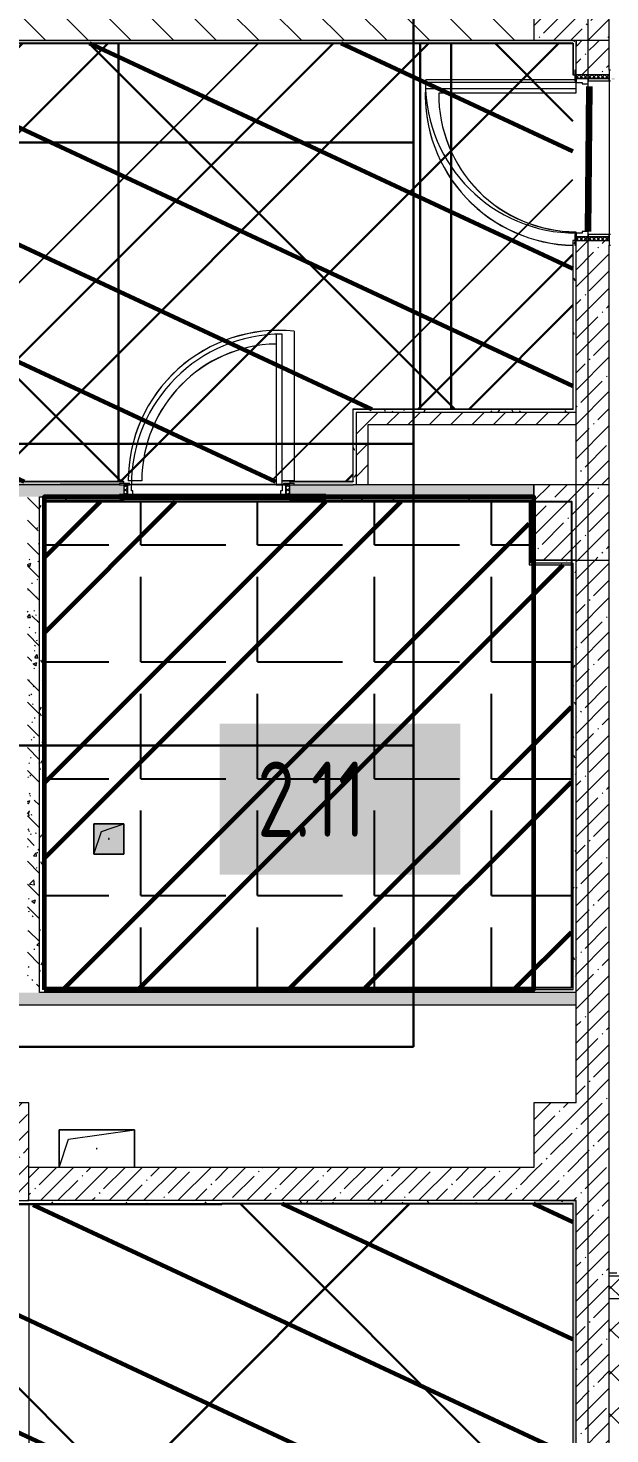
# Model space of a CAD drawing. Header units: millimetres. Extents: x -164500 to 426394, y -51911 to 102118.
# Drawn here: x 229617 to 233476, y 9351 to 18679 of the extents above; entities that cross this region are included whole.
import ezdxf

# ---------------------------------------------------------------- set-up
doc = ezdxf.new("R2010")
doc.units = ezdxf.units.MM
doc.linetypes.add('Осевая', pattern=[6350, 1270, -952.5, 3175, -952.5])
for name, color, linetype, lineweight in [('0) шлифовка', 5, 'Continuous', 60), ('196 1-3 этаж гидро изол', 6, 'Continuous', 60), ('284 стык. профилей', 1, 'Continuous', 120), ('5.3) Л-7 Линолеум 4 вып', 230, 'Continuous', 30), ('5.3) Линолем обрезка', 100, 'Continuous', 30), ('7.5) НЗ Линолеум Темпо ПЛЮС', 134, 'Continuous', 30), ('A-DOOR-2', 7, 'Continuous', 5), ('A-DOOR-FRAM-2', 7, 'Continuous', 5), ('A-FLOR', 7, 'Continuous', 9), ('A-GENM', 7, 'Continuous', 9), ('A-WALL', 7, 'Continuous', 5), ('I-WALL', 7, 'Continuous', 5), ('S-COLS', 7, 'Continuous', 9), ('S-COLS-1', 7, 'Continuous', 5), ('Оси', 7, 'Continuous', 9), ('Оси-2', 7, 'Осевая', 9)]:
    doc.layers.add(name, color=color, linetype=linetype, lineweight=lineweight)
for name, color, linetype in [('1.2.1) плитка КР3', 140, 'Continuous'), ('2) защита вин плитк', 6, 'Continuous'), ('3.1) Наливной пол', 3, 'Continuous'), ('3.2.3) Нал-ой пол 4 вып', 3, 'Continuous'), ('3.2.3) П-13.2', 6, 'Continuous')]:
    doc.layers.add(name, color=color, linetype=linetype)
doc.layers.add('A-AREA-PATT-2', color=7, linetype='Continuous', lineweight=5, true_color=0xcde0ef, transparency=1)
for name, color, linetype, lineweight, true_color in [('A-DOOR-1', 7, 'Continuous', 5, 0xc0c0c0), ('A-DOOR-FRAM-1', 7, 'Continuous', 5, 0xc0c0c0), ('A-WALL-1', 9, 'Continuous', 5, 0x808080), ('A-WALL-FNSH-1', 9, 'Continuous', 5, 0x808080)]:
    doc.layers.add(name, color=color, linetype=linetype, lineweight=lineweight, true_color=true_color)
doc.styles.add('СПДС', font='ГОСТ тип А.ttf', dxfattribs={"width": 0.9})
pattern_1 = [(45, (148772.12, -0.94), (-114.04925, 114.04925), []), (45, (148886.17, -0.94), (-114.04925, 114.04925), [201.612, -40.322, 6.706, -33.617])]
pattern_2 = [(45, (148772.12, -0.94), (-141.42136, 141.42136), []), (135, (148772.12, -0.94), (-141.42136, -141.42136), [])]
pattern_3 = [(135, (148772.12, -0.94), (-150.8683, -150.8683), [213.36, -35.56, 7.112, -35.56]), (135, (148772.12, 149.83), (-150.8683, -150.8683), []), (50, (148772.12, -0.94), (255.05767, -22.3145), [26.67, -293.37]), (355, (148772.12, -0.94), (-49.3404, 267.4791), [21.336, -234.696]), (100.451, (148793.38, -2.8), (205.7195, 245.16356), [22.666, -249.326]), (46.184, (148772.12, 70.18), (379.511, -58.86), [40.005, -440.055]), (96.636, (148803.75, 65.27), (332.3634, 346.3991), [33.999, -373.989]), (351.184, (148772.12, 70.18), (332.3669, 346.3953), [32.004, -352.044]), (21, (148807.68, 52.4), (212.26017, -143.1711), [26.67, -293.37]), (326, (148807.68, 52.4), (86.5224, 257.8632), [21.336, -234.696]), (71.451, (148825.37, 40.47), (298.78395, 114.6901), [22.666, -249.326]), (37.5, (148772.12, -0.94), (4.32385, 118.37751), [6.706, -225.146, 6.706, -231.546, -235.585]), (37.5, (148772.12, -0.94), (4.32385, 118.37751), [-470.103, 6.706, -228.879]), (7.5, (148772.12, -0.94), (93.54758, 140.2533), [6.706, -129.134, 6.706, -219.812, -89.789]), (7.5, (148772.12, -0.94), (93.54758, 140.2533), [-362.356, 6.706, -83.083]), (327.5, (148692.82, -0.94), (189.82734, -8.02019), [6.706, -82.194, 6.706, -270.662, -368.046]), (327.5, (148692.82, -0.94), (189.82734, -8.02019), [-366.268, 6.706, -361.34]), (317.5, (148657.26, -0.94), (207.38114, 35.59764), [6.706, -108.864, 6.706, -177.495, -261.366]), (317.5, (148657.26, -0.94), (207.38114, 35.59764), [-299.771, 6.706, -254.66])]
pattern_4 = [(45, (148772.12, -0.94), (-70.71068, 70.71068), [])]
pattern_5 = [(0, (148772.123, -0.94), (243.84, 60.96), [20.117, -162.763, 20.117, -162.763, -975.36]), (0, (148772.123, -0.94), (243.84, 60.96), [-365.76, 20.117, -345.643, 20.117, -162.763, -426.72]), (0, (148772.123, -0.94), (243.84, 60.96), [-914.4, 20.117, -101.803, 20.117, -284.683]), (120, (148863.563, 29.54), (-174.71291, 180.691634), [20.117, -162.763, 20.117, -162.763, -975.36]), (120, (148863.563, 29.54), (-174.71291, 180.691634), [-365.76, 20.117, -345.643, 20.117, -162.763, -426.72]), (120, (148863.563, 29.54), (-174.71291, 180.691634), [-914.4, 20.117, -101.803, 20.117, -284.683]), (240, (148894.043, 151.46), (-69.12709, -241.651634), [20.117, -162.763, 20.117, -162.763, -975.36]), (240, (148894.043, 151.46), (-69.12709, -241.651634), [-365.76, 20.117, -345.643, 20.117, -162.763, -426.72]), (240, (148894.043, 151.46), (-69.12709, -241.651634), [-914.4, 20.117, -101.803, 20.117, -284.683])]
pattern_6 = [(45, (191173.1, 26476), (-1347.04, 1347.04), [])]
pattern_7 = [(45, (191173.1, 26480), (-1347.04, 1347.04), [])]

# ---------------------------------------------------------------- blocks, each defined once
blk = doc.blocks.new('GM_Отверстие прямоугольное _в плите_ - Отверстие-V379-Объем проектирования 2 этажа')
at = {"layer": 'A-GENM'}
for p, q in [((-100, -100), (-100, 100)), ((-100, 100), (100, 100)), ((100, 100), (-100, 100)), ((-100, 100), (-100, -100)), ((-50, 50), (100, 100)), ((100, 100), (100, -100)), ((100, -100), (100, 100)), ((-100, -100), (-50, 50)), ((100, -100), (-100, -100)), ((-100, -100), (100, -100))]:
    blk.add_line(p, q, dxfattribs=at)
for start, end in [(360, 180), (180, 360)]:
    blk.add_arc((0, 0), 2.5, start, end, dxfattribs=at)
blk = doc.blocks.new('BSC_Колонна _Прямоугольная - 500х500-V395-Объем проектирования 2 этажа')
at = {"layer": 'S-COLS-1'}
h = blk.add_hatch(dxfattribs=at)
h.set_pattern_fill('FP_137', color=256, style=0, pattern_type=2)
h.set_pattern_definition([(45, (-84450, -18850), (-114.04925, 114.04925), []), (45, (-84335.95, -18850), (-114.04925, 114.04925), [201.613, -40.323, 6.706, -33.617])])
h.paths.add_polyline_path([(34.2, -250), (250, -250), (250, 250), (-250, 250), (-250, -250), (30, -250)])
for p, q in [((250, 250), (-250, 250)), ((-250, 250), (-250, -250)), ((250, -250), (250, 250)), ((-250, -250), (250, -250))]:
    blk.add_line(p, q, dxfattribs=at)
blk = doc.blocks.new('BSC_Колонна _Прямоугольная - 650х500-V424-Объем проектирования 2 этажа')
at = {"layer": 'S-COLS-1'}
h = blk.add_hatch(dxfattribs=at)
h.set_pattern_fill('FP_173', color=256, style=0, pattern_type=2)
h.set_pattern_definition([(135, (11225, -80600), (-114.04925, -114.04925), []), (135, (11225, -80485.95), (-114.04925, -114.04925), [201.612, -40.322, 6.706, -33.617])])
h.paths.add_polyline_path([(325, -250), (325, 250), (-325, 250), (-325, -250), (105, -250)])
for p, q in [((325, 250), (-325, 250)), ((-325, 250), (-325, -250)), ((325, -250), (325, 250)), ((-325, -250), (325, -250))]:
    blk.add_line(p, q, dxfattribs=at)
blk = doc.blocks.new('GM_Отверстие прямоугольное _в плите_ - Отверстие-V440-Объем проектирования 2 этажа')
at = {"layer": 'A-GENM'}
for p, q in [((-250, -125), (-250, 125)), ((-250, 125), (250, 125)), ((250, 125), (-250, 125)), ((-250, 125), (-250, -125)), ((-187.5, 62.5), (250, 125)), ((250, 125), (250, -125)), ((250, -125), (250, 125)), ((-250, -125), (-187.5, 62.5))]:
    blk.add_line(p, q, dxfattribs=at)
for start, end in [(360, 180), (180, 360)]:
    blk.add_arc((0, 0), 2.5, start, end, dxfattribs=at)
blk = doc.blocks.new('*U1717')
at = {"layer": '5.3) Линолем обрезка'}
blk.add_lwpolyline([(-10250, 0), (10250, 0)], dxfattribs=at)
blk = doc.blocks.new('*U1718')
at = {"layer": '5.3) Линолем обрезка', "color": 0, "linetype": 'ByBlock', "lineweight": -2, "transparency": 16777216}
for p in [(0, 6000), (0, 4000), (0, 2000), (0, 0)]:
    blk.add_blockref('*U1717', p, dxfattribs=at)

msp = doc.modelspace()

# ---------------------------------------------------------------- hatches: boundary and pattern name
at = {"layer": '0) шлифовка', "true_color": 0x2776bb}
h = msp.add_hatch(dxfattribs=at)
h.set_pattern_fill('ANSI31', color=152, scale=222, angle=110)
h.set_pattern_definition([(155, (205553.1, 26879), (-297.882, -638.811), [])])
h.paths.add_polyline_path([(233231.123, 18579), (228952.123, 18579), (215553.123, 18579), (215553.123, 16625), (215553.123, 13621), (217438.123, 13621), (217438.123, 11921), (217516.123, 11921), (217516.123, 11940), (217566.123, 11940), (217576.123, 11940), (218956.123, 11922.343), (218956.123, 11940), (219006.123, 11940), (219061.123, 11921), (219061.123, 12221), (219603.123, 12221), (219603.123, 11940), (219652.123, 11940), (220766.123, 11940), (220817.123, 11940), (222242.123, 11932.069), (222242.123, 11940), (222292.123, 11940), (224231.123, 11921), (224231.123, 15129), (222291.123, 15129), (222291.123, 15671), (224796.933, 15671), (231771.123, 15671), (231771.123, 16151), (233231.123, 16151), (233231.123, 17270)])
h.paths.add_polyline_path([(219081.123, 15651), (219583.123, 15651), (219583.123, 15149), (219081.123, 15149)], flags=16)
h = msp.add_hatch(dxfattribs=at)
h.set_pattern_fill('ANSI31', color=152, scale=222, angle=110)
h.set_pattern_definition([(155, (191173.1, 26480), (-297.882, -638.811), [])])
h.paths.add_polyline_path([(233231.123, 10879), (230901.623, 10879), (230901.623, 10872), (229102.123, 10872), (229101.123, 10872), (229101.123, 11329), (224773.123, 11329), (224773.123, 10879), (224493.123, 10879), (224493.123, 10792.29), (224493.123, 4146), (225047.511, 4146), (225047.511, 3771), (229101.123, 3771), (229101.123, 4146), (230197.123, 4146), (230197.123, 3771), (232951.123, 3771), (232951.123, 4141), (233231.123, 4141)])
at = {"layer": '1.2.1) плитка КР3'}
h = msp.add_hatch(dxfattribs=at)
h.set_pattern_fill('ANGLE', color=256, scale=111)
h.set_pattern_definition([(0, (205553.1, 26879), (0, 775.335), [563.88, -211.455]), (90, (205553.1, 26879), (-775.335, 5e-14), [563.88, -211.455])])
h.paths.add_polyline_path([(233221.123, 15118.059), (232941.123, 15118.059), (232941.123, 15538.059), (229722.933, 15538.059), (229722.933, 12310.059), (233221.123, 12310.059)])
at = {"layer": '196 1-3 этаж гидро изол'}
h = msp.add_hatch(dxfattribs=at)
h.set_pattern_fill('ANSI32', color=256, scale=111)
h.set_pattern_definition([(45, (205553.1, 26879), (-747.606, 747.606), []), (45, (206051.5, 26879), (-747.606, 747.606), [])])
h.paths.add_polyline_path([(233221.123, 15118.059), (232941.123, 15118.059), (232941.123, 15538.059), (229722.933, 15538.059), (229722.933, 12310.059), (233221.123, 12310.059)])
at = {"layer": '2) защита вин плитк'}
h = msp.add_hatch(dxfattribs=at)
h.set_pattern_fill('ANSI31', color=256, scale=600)
h.set_pattern_definition([(45, (205553.1, 26879), (-1347.04, 1347.04), [])])
h.paths.add_polyline_path([(233231.123, 18579), (228952.123, 18579), (215553.123, 18579), (215553.123, 16625), (215553.123, 13621), (217438.123, 13621), (217438.123, 11921), (217516.123, 11921), (217516.123, 11940), (217566.123, 11940), (217576.123, 11940), (218956.123, 11922.343), (218956.123, 11940), (219006.123, 11940), (219061.123, 11921), (219061.123, 12221), (219603.123, 12221), (219603.123, 11940), (219652.123, 11940), (220766.123, 11940), (220817.123, 11940), (222242.123, 11932.069), (222242.123, 11940), (222292.123, 11940), (224231.123, 11921), (224231.123, 15129), (222291.123, 15129), (222291.123, 15671), (224796.933, 15671), (231771.123, 15671), (231771.123, 16151), (233231.123, 16151), (233231.123, 17270)])
h.paths.add_polyline_path([(219081.123, 15651), (219583.123, 15651), (219583.123, 15149), (219081.123, 15149)], flags=16)
h = msp.add_hatch(dxfattribs=at)
h.set_pattern_fill('ANSI31', color=256, scale=600)
h.set_pattern_definition(pattern_7)
h.paths.add_polyline_path([(233231.123, 10879), (230901.623, 10879), (230901.623, 10872), (229102.123, 10872), (229101.123, 10872), (229101.123, 11329), (224773.123, 11329), (224773.123, 10879), (224493.123, 10879), (224493.123, 10792.29), (224493.123, 4146), (225047.511, 4146), (225047.511, 3771), (229101.123, 3771), (229101.123, 4146), (230197.123, 4146), (230197.123, 3771), (232951.123, 3771), (232951.123, 4141), (233231.123, 4141)])
h = msp.add_hatch(dxfattribs=at)
h.set_pattern_fill('ANSI31', color=256, scale=600)
h.set_pattern_definition(pattern_6)
h.paths.add_polyline_path([(233231.123, 10875.086), (230901.623, 10875.086), (230901.623, 10868.086), (229102.123, 10868.086), (229101.123, 10868.086), (229101.123, 11325.087), (224773.123, 11325.087), (224773.123, 10875.086), (224493.123, 10875.086), (224493.123, 10788.376), (224493.123, 4142.086), (225047.511, 4142.086), (225047.511, 3767.086), (229101.123, 3767.086), (229101.123, 4142.086), (230197.123, 4142.086), (230197.123, 3767.086), (232951.123, 3767.086), (232951.123, 4137.086), (233231.123, 4137.086)])
at = {"layer": '3.1) Наливной пол'}
h = msp.add_hatch(dxfattribs=at)
h.set_pattern_fill('ANSI31', color=256, scale=600)
h.set_pattern_definition(pattern_6)
h.paths.add_polyline_path([(233231.123, 10875.086), (230901.623, 10875.086), (230901.623, 10868.086), (229102.123, 10868.086), (229101.123, 10868.086), (229101.123, 11325.087), (224773.123, 11325.087), (224773.123, 10875.086), (224493.123, 10875.086), (224493.123, 10788.376), (224493.123, 4142.086), (225047.511, 4142.086), (225047.511, 3767.086), (229101.123, 3767.086), (229101.123, 4142.086), (230197.123, 4142.086), (230197.123, 3767.086), (232951.123, 3767.086), (232951.123, 4137.086), (233231.123, 4137.086)])
at = {"layer": '3.2.3) Нал-ой пол 4 вып'}
h = msp.add_hatch(dxfattribs=at)
h.set_pattern_fill('ANSI31', color=256, scale=600)
h.set_pattern_definition(pattern_7)
h.paths.add_polyline_path([(233231.123, 10879), (230901.623, 10879), (230901.623, 10872), (229102.123, 10872), (229101.123, 10872), (229101.123, 11329), (224773.123, 11329), (224773.123, 10879), (224493.123, 10879), (224493.123, 10792.29), (224493.123, 4146), (225047.511, 4146), (225047.511, 3771), (229101.123, 3771), (229101.123, 4146), (230197.123, 4146), (230197.123, 3771), (232951.123, 3771), (232951.123, 4141), (233231.123, 4141)])
at = {"layer": '3.2.3) П-13.2'}
h = msp.add_hatch(dxfattribs=at)
h.set_pattern_fill('ANSI32', color=256, scale=222)
h.set_pattern_definition([(45, (205553.1, 26879), (-1495.21, 1495.21), []), (45, (206550, 26879), (-1495.21, 1495.21), [])])
h.paths.add_polyline_path([(233231.123, 18579), (228952.123, 18579), (215553.123, 18579), (215553.123, 16625), (215553.123, 13621), (217438.123, 13621), (217438.123, 11921), (217516.123, 11921), (217516.123, 11940), (217566.123, 11940), (217576.123, 11940), (218956.123, 11922.343), (218956.123, 11940), (219006.123, 11940), (219061.123, 11921), (219061.123, 12221), (219603.123, 12221), (219603.123, 11940), (219652.123, 11940), (220766.123, 11940), (220817.123, 11940), (222242.123, 11932.069), (222242.123, 11940), (222292.123, 11940), (224231.123, 11921), (224231.123, 15129), (222291.123, 15129), (222291.123, 15671), (224796.933, 15671), (231771.123, 15671), (231771.123, 16151), (233231.123, 16151), (233231.123, 17270)])
h.paths.add_polyline_path([(219081.123, 15651), (219583.123, 15651), (219583.123, 15149), (219081.123, 15149)], flags=16)
at = {"layer": '5.3) Л-7 Линолеум 4 вып'}
h = msp.add_hatch(dxfattribs=at)
h.set_pattern_fill('ANSI37', color=256, scale=600)
h.set_pattern_definition([(45, (205553.1, 26879), (-1347.04, 1347.04), []), (135, (205553.1, 26879), (-1347.04, -1347.04), [])])
h.paths.add_polyline_path([(233231.123, 18579), (228952.123, 18579), (215553.123, 18579), (215553.123, 16625), (215553.123, 13621), (217438.123, 13621), (217438.123, 11921), (217516.123, 11921), (217516.123, 11940), (217566.123, 11940), (217576.123, 11940), (218956.123, 11922.343), (218956.123, 11940), (219006.123, 11940), (219061.123, 11921), (219061.123, 12221), (219603.123, 12221), (219603.123, 11940), (219652.123, 11940), (220766.123, 11940), (220817.123, 11940), (222242.123, 11932.069), (222242.123, 11940), (222292.123, 11940), (224231.123, 11921), (224231.123, 15129), (222291.123, 15129), (222291.123, 15671), (224796.933, 15671), (231771.123, 15671), (231771.123, 16151), (233231.123, 16151), (233231.123, 17270)])
h.paths.add_polyline_path([(219081.123, 15651), (219583.123, 15651), (219583.123, 15149), (219081.123, 15149)], flags=16)
h = msp.add_hatch(dxfattribs=at)
h.set_pattern_fill('ANSI37', color=256, scale=600)
h.set_pattern_definition([(45, (191173.1, 26480), (-1347.04, 1347.04), []), (135, (191173.1, 26480), (-1347.04, -1347.04), [])])
h.paths.add_polyline_path([(233231.123, 10879), (230901.623, 10879), (230901.623, 10872), (229102.123, 10872), (229101.123, 10872), (229101.123, 11329), (224773.123, 11329), (224773.123, 10879), (224493.123, 10879), (224493.123, 10792.29), (224493.123, 4146), (225047.511, 4146), (225047.511, 3771), (229101.123, 3771), (229101.123, 4146), (230197.123, 4146), (230197.123, 3771), (232951.123, 3771), (232951.123, 4141), (233231.123, 4141)])
at = {"layer": '7.5) НЗ Линолеум Темпо ПЛЮС'}
h = msp.add_hatch(dxfattribs=at)
h.set_pattern_fill('ANSI31', color=256, scale=333)
h.set_pattern_definition([(45, (205553.1, 26879), (-747.606, 747.606), [])])
h.paths.add_polyline_path([(233231.123, 18579), (228952.123, 18579), (215553.123, 18579), (215553.123, 16625), (215553.123, 13621), (217438.123, 13621), (217438.123, 11921), (217516.123, 11921), (217516.123, 11940), (217566.123, 11940), (217576.123, 11940), (218956.123, 11922.343), (218956.123, 11940), (219006.123, 11940), (219061.123, 11921), (219061.123, 12221), (219603.123, 12221), (219603.123, 11940), (219652.123, 11940), (220766.123, 11940), (220817.123, 11940), (222242.123, 11932.069), (222242.123, 11940), (222292.123, 11940), (224231.123, 11921), (224231.123, 15129), (222291.123, 15129), (222291.123, 15671), (224796.933, 15671), (231771.123, 15671), (231771.123, 16151), (233231.123, 16151), (233231.123, 17270)])
h.paths.add_polyline_path([(219081.123, 15651), (219583.123, 15651), (219583.123, 15149), (219081.123, 15149)], flags=16)
at = {"layer": 'A-AREA-PATT-2'}
h = msp.add_hatch(color=256, dxfattribs=at)
h.paths.add_polyline_path([(233362.123, 17289.559), (233472.123, 17289.559), (233472.123, 17294.059), (233362.123, 17294.059)])
h.paths.add_polyline_path([(233487.123, 18337.558), (233507.123, 18337.558), (233507.123, 18348.058), (233487.123, 18348.058), (233487.123, 18344.059)])
h.paths.add_polyline_path([(233362.123, 18344.059), (233472.123, 18344.059), (233472.123, 18348.058), (233362.123, 18348.058)])
h = msp.add_hatch(color=256, dxfattribs=at)
h.paths.add_polyline_path([(233226.623, 12304.559), (233226.623, 15123.559), (232946.623, 15123.559), (232946.623, 15543.559), (231352.123, 15543.559), (231352.123, 15538.059), (232941.123, 15538.059), (232941.123, 15118.059), (233221.123, 15118.059), (233221.123, 12310.059), (229722.933, 12310.059), (229722.933, 15538.059), (230252.123, 15538.059), (230252.123, 15543.559), (229717.433, 15543.559), (229717.433, 12304.559), (232972.123, 12304.559)])
h.paths.add_polyline_path([(230252.883, 13199.059), (230252.123, 13399.059), (230052.883, 13399.059), (230052.883, 13199.059), (230252.123, 13199.059)])
msp.add_hatch(color=256, dxfattribs=at).paths.add_polyline_path([(229622.123, 10871.059), (230901.623, 10871.059), (230901.623, 10875.059), (229102.123, 10875.059), (229102.272, 10871.059), (229126.559, 10871.059)])
at = {"layer": 'A-DOOR-2'}
h = msp.add_hatch(dxfattribs=at)
h.set_pattern_fill('FP_85', color=256, angle=90, style=0, pattern_type=2)
h.set_pattern_definition([(225, (233187.438, 19557.97), (14.14214, -14.14214), []), (315, (233187.438, 19557.97), (14.14214, 14.14214), [])])
h.paths.add_polyline_path([(233472.123, 18344.059), (233472.123, 18369.059), (233252.123, 18369.059), (233252.123, 18344.059), (233444.127, 18344.059)])
h = msp.add_hatch(dxfattribs=at)
h.set_pattern_fill('FP_199', color=256, style=0, pattern_type=2)
h.set_pattern_definition([(135, (232541.034, 15713.744), (-14.14214, -14.14214), []), (225, (232541.034, 15713.744), (14.14214, -14.14214), [])])
h.paths.add_polyline_path([(231327.123, 15569.059), (231352.123, 15569.059), (231352.123, 15649.059), (231327.123, 15647.24)])
at = {"layer": 'A-DOOR-FRAM-2'}
h = msp.add_hatch(dxfattribs=at)
h.set_pattern_fill('FP_86', color=256, angle=90, style=0, pattern_type=2)
h.set_pattern_definition([(135, (233187.438, 17435.175), (-14.1421, -14.1421), []), (225, (233187.438, 17435.175), (14.1421, -14.1421), [])])
h.paths.add_polyline_path([(233472.123, 17269.059), (233472.123, 17294.059), (233252.123, 17294.059), (233252.123, 17269.059), (233444.127, 17269.059)])
h = msp.add_hatch(dxfattribs=at)
h.set_pattern_fill('FP_200', color=256, style=0, pattern_type=2)
h.set_pattern_definition([(45, (230418.24, 15713.744), (-14.1421, 14.1421), []), (135, (230418.24, 15713.744), (-14.1421, -14.1421), [])])
h.paths.add_polyline_path([(230252.123, 15569.059), (230277.123, 15570.877), (230277.123, 15649.059), (230252.123, 15649.059)])
at = {"layer": 'A-WALL'}
h = msp.add_hatch(dxfattribs=at)
h.set_pattern_fill('FP_24', color=256, style=0, pattern_type=2)
h.set_pattern_definition(pattern_2)
h.paths.add_polyline_path([(237979.123, 10249.059), (237982.123, 10249.059), (237982.123, 10399.059), (237975.623, 10399.059), (237975.623, 10249.059)])
h.paths.add_polyline_path([(233702.123, 10249.059), (233722.123, 10249.059), (233722.123, 10399.059), (233472.123, 10399.059), (233472.123, 10249.059), (233622.123, 10249.059)])
h = msp.add_hatch(dxfattribs=at)
h.set_pattern_fill('FP_24', color=256, style=0, pattern_type=2)
h.set_pattern_definition(pattern_2)
h.paths.add_polyline_path([(233478.279, 3449.059), (233572.123, 3449.059), (233572.123, 10249.059), (233472.123, 10249.059), (233472.123, 3449.059)])
at = {"layer": 'I-WALL'}
h = msp.add_hatch(dxfattribs=at)
h.set_pattern_fill('FP_1', color=256, style=0, pattern_type=2)
h.set_pattern_definition(pattern_1)
h.paths.add_polyline_path([(233263.543, 18569.059), (233472.123, 18569.059), (233472.123, 18599.059), (233252.123, 18599.059), (233252.123, 18569.059)])
h.paths.add_polyline_path([(233472.123, 19099.059), (233472.123, 22699.059), (233252.123, 22699.059), (233252.123, 19099.059), (233282.123, 19099.059)])
h.paths.add_polyline_path([(233376.226, 23199.059), (233472.123, 23199.059), (233472.123, 26599.058), (233252.123, 26599.058), (233252.99, 23199.059), (233282.123, 23199.059)])
h = msp.add_hatch(dxfattribs=at)
h.set_pattern_fill('FP_23', color=256, style=0, pattern_type=2)
h.set_pattern_definition([(135, (148772.12, -0.94), (-141.42136, -141.42136), [])])
h.paths.add_polyline_path([(232872.836, 18599.059), (232972.123, 18599.059), (232972.123, 18799.059), (228952.123, 18799.059), (228952.123, 18599.059), (232721.392, 18599.059)])
h.paths.add_polyline_path([(222312.123, 18599.059), (222312.123, 18799.059), (215532.123, 18799.059), (215532.123, 18599.059), (220434.908, 18599.059)])
h.paths.add_polyline_path([(223273.437, 18599.059), (225012.123, 18599.059), (225012.123, 18799.059), (222812.123, 18799.059), (222812.123, 18599.059)])
h.paths.add_polyline_path([(226112.123, 18599.059), (227352.123, 18599.059), (227352.123, 18799.059), (226112.123, 18799.059)])
h = msp.add_hatch(dxfattribs=at)
h.set_pattern_fill('FP_191', color=256, style=0, pattern_type=2)
h.set_pattern_definition(pattern_5)
h.paths.add_polyline_path([(228952.123, 18579.059), (233231.123, 18579.059), (233232.123, 18599.059), (228982.123, 18598.918), (228982.123, 18591.059), (228952.123, 18591.059)])
h.paths.add_polyline_path([(226216.783, 18579.059), (227852.123, 18579.059), (227852.123, 18591.059), (227822.123, 18591.913), (227822.123, 18599.059), (226142.123, 18598.714), (226142.123, 18591.059), (226112.123, 18591.059), (226112.123, 18579.059), (226142.123, 18579.059)])
h.paths.add_polyline_path([(219082.123, 18579.059), (225012.123, 18579.059), (225012.123, 18591.059), (224982.123, 18591.913), (224982.123, 18599.059), (215532.123, 18599.059), (215553.123, 18579.059), (218989.439, 18579.059)])
h.paths.add_polyline_path([(215536.977, 18579.059), (215552.123, 18579.059), (215532.123, 18599.059), (215532.123, 18579.059)])
h = msp.add_hatch(dxfattribs=at)
h.set_pattern_fill('FP_191', color=256, style=0, pattern_type=2)
h.set_pattern_definition(pattern_5)
h.paths.add_polyline_path([(233252.123, 16149.059), (233251.587, 17239.059), (233244.123, 17239.059), (233244.123, 17269.059), (233232.123, 17269.059), (233232.123, 16150.059)])
h.paths.add_polyline_path([(233232.123, 18369.059), (233244.123, 18369.059), (233244.123, 18399.059), (233252.123, 18399.059), (233252.123, 18599.059), (233232.123, 18599.059), (233232.123, 18432.081)])
h = msp.add_hatch(dxfattribs=at)
h.set_pattern_fill('FP_1', color=256, style=0, pattern_type=2)
h.set_pattern_definition(pattern_1)
h.paths.add_polyline_path([(233472.123, 15529.059), (233472.123, 17269.059), (233252.123, 17269.059), (233252.123, 15649.059), (233429.543, 15649.059), (233444.127, 15607.959)])
h.paths.add_polyline_path([(233252.123, 18369.059), (233472.123, 18369.059), (233472.123, 18569.059), (233252.123, 18569.059), (233252.123, 18399.059)])
h = msp.add_hatch(dxfattribs=at)
h.set_pattern_fill('FP_191', color=256, style=0, pattern_type=2)
h.set_pattern_definition(pattern_5)
h.paths.add_polyline_path([(231792.123, 15649.059), (231792.123, 16149.059), (231772.123, 16149.059), (231772.123, 15670.059), (231786.051, 15655.434)])
h.paths.add_polyline_path([(231772.123, 15649.059), (231792.123, 15649.059), (231772.123, 15669.059), (231772.123, 15656.466)])
h = msp.add_hatch(dxfattribs=at)
h.set_pattern_fill('FP_191', color=256, style=0, pattern_type=2)
h.set_pattern_definition(pattern_5)
h.paths.add_polyline_path([(233231.623, 16129.059), (233252.123, 16129.059), (233252.123, 16149.059), (231792.123, 16149.059), (231792.123, 16129.059), (233218.277, 16129.059)])
h = msp.add_hatch(dxfattribs=at)
h.set_pattern_fill('FP_22', color=256, style=0, pattern_type=2)
h.set_pattern_definition(pattern_4)
h.paths.add_polyline_path([(231872.123, 15649.059), (231872.123, 16129.059), (231792.123, 16129.059), (231792.123, 15649.059)])
h = msp.add_hatch(dxfattribs=at)
h.set_pattern_fill('FP_22', color=256, style=0, pattern_type=2)
h.set_pattern_definition(pattern_4)
h.paths.add_polyline_path([(233252.123, 16049.059), (233252.123, 16129.059), (231872.123, 16129.059), (231872.123, 16049.059), (233231.623, 16049.059)])
h = msp.add_hatch(dxfattribs=at)
h.set_pattern_fill('FP_191', color=256, style=0, pattern_type=2)
h.set_pattern_definition(pattern_5)
h.paths.add_polyline_path([(229830.455, 15649.059), (230222.123, 15649.265), (230222.123, 15657.059), (230252.123, 15657.059), (230252.123, 15669.059), (227352.123, 15669.059), (227352.123, 15657.059), (227382.123, 15657.059), (227382.123, 15649.059), (229611.933, 15649.059)])
h.paths.add_polyline_path([(231772.123, 15649.059), (231772.123, 15669.059), (231352.123, 15669.059), (231352.123, 15657.059), (231382.123, 15657.059), (231382.123, 15649.059), (231392.493, 15649.059)])
h.paths.add_polyline_path([(224252.123, 15649.059), (224766.933, 15649.059), (224766.933, 15657.059), (224796.933, 15657.059), (224796.933, 15669.059), (222312.123, 15669.059), (222312.123, 15649.059), (223325.845, 15649.059)])
h.paths.add_polyline_path([(226222.123, 15649.059), (226222.123, 15657.059), (226252.123, 15657.059), (226252.123, 15669.059), (225896.933, 15669.059), (225896.933, 15657.059), (225926.933, 15657.059), (225926.933, 15649.059), (226216.783, 15649.059)])
h = msp.add_hatch(dxfattribs=at)
h.set_pattern_fill('FP_41', color=256, style=0, pattern_type=2)
h.set_pattern_definition(pattern_3)
h.paths.add_polyline_path([(232732.174, 15569.059), (232972.123, 15569.309), (232972.123, 15649.059), (231352.123, 15649.059), (231352.123, 15569.059), (232197.222, 15569.059)])
h.paths.add_polyline_path([(230252.123, 15569.059), (230252.123, 15649.059), (227852.123, 15649.059), (227852.123, 15569.059), (230222.123, 15569.059)])
h.paths.add_polyline_path([(226252.123, 15569.059), (226252.123, 15649.059), (225896.933, 15649.059), (225896.933, 15569.059), (226222.123, 15569.059)])
h.paths.add_polyline_path([(224796.933, 15569.059), (224796.933, 15649.059), (224332.123, 15649.059), (224332.123, 15569.059), (224771.314, 15569.059)])
h = msp.add_hatch(dxfattribs=at)
h.set_pattern_fill('FP_41', color=256, style=0, pattern_type=2)
h.set_pattern_definition(pattern_3)
h.paths.add_polyline_path([(229611.933, 12279.059), (229691.933, 12280.856), (229691.933, 15569.059), (229611.933, 15569.059), (229611.933, 12299.059)])
h = msp.add_hatch(dxfattribs=at)
h.set_pattern_fill('FP_191', color=256, style=0, pattern_type=2)
h.set_pattern_definition(pattern_5)
h.paths.add_polyline_path([(231872.123, 15549.059), (232952.123, 15549.059), (232952.123, 15569.059), (231382.123, 15569.059), (231382.123, 15561.059), (231352.123, 15561.059), (231352.123, 15549.059), (231792.123, 15549.059)])
h.paths.add_polyline_path([(230222.123, 15549.059), (230252.123, 15549.059), (230250.761, 15561.059), (230222.123, 15561.059), (230222.123, 15569.059), (229691.933, 15569.059), (229691.933, 15549.059), (229977.123, 15549.059)])
h = msp.add_hatch(dxfattribs=at)
h.set_pattern_fill('FP_191', color=256, style=0, pattern_type=2)
h.set_pattern_definition(pattern_5)
h.paths.add_polyline_path([(229711.933, 12299.059), (229711.933, 15549.059), (229691.933, 15549.059), (229691.933, 12299.059), (229702.026, 12299.059)])
h = msp.add_hatch(dxfattribs=at)
h.set_pattern_fill('FP_191', color=256, style=0, pattern_type=2)
h.set_pattern_definition(pattern_5)
h.paths.add_polyline_path([(232972.123, 15149.059), (232972.123, 15569.059), (232952.123, 15569.059), (232952.123, 15149.059)])
h = msp.add_hatch(dxfattribs=at)
h.set_pattern_fill('FP_191', color=256, style=0, pattern_type=2)
h.set_pattern_definition(pattern_5)
h.paths.add_polyline_path([(232974.075, 15129.059), (233232.123, 15129.059), (233232.123, 15149.059), (232952.123, 15149.059), (232952.123, 15129.059), (232973.152, 15129.059)])
h = msp.add_hatch(dxfattribs=at)
h.set_pattern_fill('FP_191', color=256, style=0, pattern_type=2)
h.set_pattern_definition(pattern_5)
h.paths.add_polyline_path([(233252.123, 12299.059), (233252.123, 15149.059), (233232.123, 15149.059), (233232.123, 12299.059), (233250.172, 12299.059)])
h = msp.add_hatch(dxfattribs=at)
h.set_pattern_fill('FP_1', color=256, style=0, pattern_type=2)
h.set_pattern_definition(pattern_1)
h.paths.add_polyline_path([(233441.343, 4049.059), (233472.123, 4049.059), (233472.123, 10899.059), (233252.123, 10899.059), (233252.123, 4049.059), (233282.123, 4049.059)])
h.paths.add_polyline_path([(233282.123, 11549.059), (233472.123, 11549.059), (233472.123, 15149.059), (233252.123, 15149.059), (233252.123, 11549.059), (233279.543, 11549.059)])
h = msp.add_hatch(dxfattribs=at)
h.set_pattern_fill('FP_41', color=256, style=0, pattern_type=2)
h.set_pattern_definition(pattern_3)
h.paths.add_polyline_path([(232197.222, 12199.059), (233252.123, 12199.059), (233252.123, 12279.059), (226051.933, 12278.945), (226051.933, 12199.059), (231998.658, 12199.059)])
h = msp.add_hatch(dxfattribs=at)
h.set_pattern_fill('FP_191', color=256, style=0, pattern_type=2)
h.set_pattern_definition(pattern_5)
h.paths.add_polyline_path([(232934.706, 12279.059), (233252.123, 12279.059), (233250.172, 12299.059), (229691.933, 12299.059), (229691.933, 12279.059), (232197.222, 12279.059)])
h = msp.add_hatch(dxfattribs=at)
h.set_pattern_fill('FP_1', color=256, style=0, pattern_type=2)
h.set_pattern_definition(pattern_1)
h.paths.add_polyline_path([(232197.222, 10899.059), (232972.123, 10899.059), (232972.123, 11119.059), (229622.123, 11119.059), (229622.123, 10899.059), (231998.658, 10899.059)])
h = msp.add_hatch(dxfattribs=at)
h.set_pattern_fill('FP_191', color=256, style=0, pattern_type=2)
h.set_pattern_definition(pattern_5)
h.paths.add_polyline_path([(233231.123, 10879.059), (233232.123, 10899.059), (229102.123, 10899.059), (229102.123, 10879.059), (233020.89, 10879.059)])
h = msp.add_hatch(dxfattribs=at)
h.set_pattern_fill('FP_191', color=256, style=0, pattern_type=2)
h.set_pattern_definition(pattern_5)
h.paths.add_polyline_path([(233252.123, 4139.058), (233252.123, 10899.059), (233232.123, 10899.059), (233232.123, 4140.058)])
at = {"layer": 'S-COLS-1'}
h = msp.add_hatch(dxfattribs=at)
h.set_pattern_fill('FP_1', color=256, style=0, pattern_type=2)
h.set_pattern_definition(pattern_1)
h.paths.add_polyline_path([(232972.123, 15149.059), (233472.123, 15149.059), (233472.123, 15529.059), (233429.543, 15649.059), (232972.123, 15649.059), (232972.123, 15529.059)])
h = msp.add_hatch(dxfattribs=at)
h.set_pattern_fill('FP_1', color=256, style=0, pattern_type=2)
h.set_pattern_definition(pattern_1)
h.paths.add_polyline_path([(233444.127, 10899.059), (233472.123, 10899.059), (233472.123, 11549.059), (232972.123, 11549.059), (232972.123, 10899.059), (233282.123, 10899.059)])

# ---------------------------------------------------------------- linework, layer by layer
at = {"layer": '1.2.1) плитка КР3'}
msp.add_lwpolyline([(233221.123, 12310.059), (229722.933, 12310.059), (229722.933, 15538.059), (233221.123, 15538.059)], close=True, dxfattribs=at)
at = {"layer": '196 1-3 этаж гидро изол'}
msp.add_lwpolyline([(229722.933, 12299.059), (232972.123, 12299.059), (232972.123, 15569.059), (229722.933, 15569.059)], close=True, dxfattribs=at)
at = {"layer": '284 стык. профилей'}
for points in [[(233332.123, 17329.059), (233341.31, 18291.709)], [(230222.123, 15569.059), (231592.003, 15569.059)]]:
    msp.add_lwpolyline(points, dxfattribs=at)
at = {"layer": '5.3) Линолем обрезка'}
msp.add_lwpolyline([(232173.123, 27920.058), (232173.123, 11920.058)], dxfattribs=at)
at = {"layer": '7.5) НЗ Линолеум Темпо ПЛЮС'}
for points in [[(230216.931, 15670.35), (230216.931, 18577.059)], [(232216.931, 18577.059), (232216.931, 16149.059)], [(232423.931, 16149.059), (232423.931, 18577.059)]]:
    msp.add_lwpolyline(points, dxfattribs=at)
at = {"layer": 'A-DOOR-1'}
for p, q in [((232252.123, 18319.059), (232252.123, 18279.059)), ((233252.123, 18319.059), (232252.123, 18319.059)), ((233252.123, 18279.059), (233252.123, 18319.059)), ((232252.123, 18279.059), (233252.123, 18279.059)), ((231302.123, 16649.059), (231262.123, 16649.059)), ((231262.123, 16649.059), (231262.123, 15649.059)), ((231302.123, 15649.059), (231302.123, 16649.059)), ((231262.123, 15649.059), (231302.123, 15649.059))]:
    msp.add_line(p, q, dxfattribs=at)
for centre, start, end in [((233252.123, 18319.059), 180, 270), ((231302.123, 15649.059), 90, 180)]:
    msp.add_arc(centre, 1000, start, end, dxfattribs=at)
at = {"layer": 'A-DOOR-FRAM-1'}
for p, q in [((233252.123, 18399.059), (233244.123, 18399.059)), ((233244.123, 18399.059), (233244.123, 18329.059)), ((233252.123, 18329.059), (233252.123, 18399.059)), ((233480.123, 18399.059), (233472.123, 18399.059)), ((233472.123, 18399.059), (233472.123, 18329.059)), ((233244.123, 18329.059), (233252.123, 18329.059)), ((233472.123, 18369.059), (233252.123, 18369.059)), ((233252.123, 18369.059), (233252.123, 18344.059)), ((233332.123, 18344.059), (233252.123, 18344.059)), ((233252.123, 18344.059), (233252.123, 18319.059)), ((233252.123, 18344.059), (233472.123, 18344.059)), ((233253.123, 18344.059), (233252.123, 18344.059)), ((233252.123, 18344.059), (233252.123, 18329.059)), ((233252.123, 18329.059), (233253.123, 18329.059)), ((233252.123, 18319.059), (233292.123, 18319.059)), ((233253.123, 18329.059), (233253.123, 18344.059)), ((233292.123, 18319.059), (233292.123, 18309.059)), ((233292.123, 18309.059), (233332.123, 18309.059)), ((233332.123, 18309.059), (233332.123, 18344.059)), ((233472.123, 18344.059), (233332.123, 18344.059)), ((233332.123, 18344.059), (233332.123, 18329.059)), ((233332.123, 18329.059), (233472.123, 18329.059)), ((233472.123, 18344.059), (233472.123, 18369.059)), ((233472.123, 18329.059), (233472.123, 18344.059)), ((233472.123, 18329.059), (233480.123, 18329.059)), ((233252.123, 17309.059), (233244.123, 17309.059)), ((233244.123, 17309.059), (233244.123, 17239.059)), ((233252.123, 17319.059), (233252.123, 17294.059)), ((233292.123, 17319.059), (233252.123, 17319.059)), ((233253.123, 17309.059), (233252.123, 17309.059)), ((233252.123, 17309.059), (233252.123, 17294.059)), ((233252.123, 17239.059), (233252.123, 17309.059)), ((233252.123, 17294.059), (233332.123, 17294.059)), ((233472.123, 17294.059), (233252.123, 17294.059)), ((233252.123, 17294.059), (233252.123, 17269.059)), ((233252.123, 17294.059), (233253.123, 17294.059)), ((233252.123, 17269.059), (233472.123, 17269.059)), ((233253.123, 17294.059), (233253.123, 17309.059)), ((233332.123, 17329.059), (233292.123, 17329.059)), ((233292.123, 17329.059), (233292.123, 17319.059)), ((233332.123, 17294.059), (233332.123, 17329.059)), ((233472.123, 17309.059), (233332.123, 17309.059)), ((233332.123, 17309.059), (233332.123, 17294.059)), ((233332.123, 17294.059), (233472.123, 17294.059)), ((233472.123, 17294.059), (233472.123, 17309.059)), ((233480.123, 17309.059), (233472.123, 17309.059)), ((233472.123, 17309.059), (233472.123, 17239.059)), ((233472.123, 17269.059), (233472.123, 17294.059)), ((233244.123, 17239.059), (233252.123, 17239.059)), ((233472.123, 17239.059), (233480.123, 17239.059)), ((230292.123, 15657.059), (230222.123, 15657.059)), ((230222.123, 15657.059), (230222.123, 15649.059)), ((230222.123, 15649.059), (230292.123, 15649.059)), ((230277.123, 15649.059), (230252.123, 15649.059)), ((230252.123, 15649.059), (230252.123, 15569.059)), ((230302.123, 15649.059), (230277.123, 15649.059)), ((230277.123, 15649.059), (230277.123, 15569.059)), ((230277.123, 15569.059), (230277.123, 15649.059)), ((230292.123, 15649.059), (230277.123, 15649.059)), ((230277.123, 15649.059), (230277.123, 15648.059)), ((230277.123, 15648.059), (230292.123, 15648.059)), ((230292.123, 15649.059), (230292.123, 15657.059)), ((230292.123, 15648.059), (230292.123, 15649.059)), ((230302.123, 15609.059), (230302.123, 15649.059)), ((230312.123, 15609.059), (230302.123, 15609.059)), ((230312.123, 15569.059), (230312.123, 15609.059)), ((231302.123, 15609.059), (231292.123, 15609.059)), ((231292.123, 15609.059), (231292.123, 15569.059)), ((231302.123, 15649.059), (231302.123, 15609.059)), ((231327.123, 15649.059), (231302.123, 15649.059)), ((231382.123, 15657.059), (231312.123, 15657.059)), ((231312.123, 15657.059), (231312.123, 15649.059)), ((231327.123, 15649.059), (231312.123, 15649.059)), ((231312.123, 15649.059), (231312.123, 15648.059)), ((231312.123, 15649.059), (231382.123, 15649.059)), ((231312.123, 15648.059), (231327.123, 15648.059)), ((231327.123, 15569.059), (231327.123, 15649.059)), ((231352.123, 15649.059), (231327.123, 15649.059)), ((231327.123, 15649.059), (231327.123, 15569.059)), ((231327.123, 15648.059), (231327.123, 15649.059)), ((231352.123, 15569.059), (231352.123, 15649.059)), ((231382.123, 15649.059), (231382.123, 15657.059)), ((230292.123, 15569.059), (230222.123, 15569.059)), ((230222.123, 15569.059), (230222.123, 15561.059)), ((230222.123, 15561.059), (230292.123, 15561.059)), ((230252.123, 15569.059), (230277.123, 15569.059)), ((230292.123, 15570.059), (230277.123, 15570.059)), ((230277.123, 15570.059), (230277.123, 15569.059)), ((230277.123, 15569.059), (230312.123, 15569.059)), ((230277.123, 15569.059), (230292.123, 15569.059)), ((230292.123, 15569.059), (230292.123, 15570.059)), ((230292.123, 15561.059), (230292.123, 15569.059)), ((231292.123, 15569.059), (231327.123, 15569.059)), ((231327.123, 15570.059), (231312.123, 15570.059)), ((231312.123, 15570.059), (231312.123, 15569.059)), ((231312.123, 15569.059), (231327.123, 15569.059)), ((231382.123, 15569.059), (231312.123, 15569.059)), ((231312.123, 15569.059), (231312.123, 15561.059)), ((231312.123, 15561.059), (231382.123, 15561.059)), ((231327.123, 15569.059), (231327.123, 15570.059)), ((231327.123, 15569.059), (231352.123, 15569.059)), ((231382.123, 15561.059), (231382.123, 15569.059))]:
    msp.add_line(p, q, dxfattribs=at)
at = {"layer": 'A-FLOR'}
for p, q in [((232256.198, 18338.187), (233244.123, 18338.187)), ((232256.198, 18337.246), (233244.123, 18337.246)), ((233251.186, 18330), (233251.186, 18320)), ((233251.186, 18329.059), (233251.186, 18319.059)), ((233472.123, 18330), (233472.123, 17310)), ((233472.123, 18329.059), (233472.123, 17309.059)), ((233251.186, 18248.187), (232341.241, 18248.187)), ((233251.186, 18247.246), (232341.241, 18247.246)), ((233251.186, 18280), (233251.186, 18248.187)), ((233251.186, 18279.059), (233251.186, 18247.246)), ((233250.186, 17328.188), (233250.186, 17310)), ((233250.186, 17327.246), (233250.186, 17309.059)), ((231381.188, 16669.151), (231381.188, 15674.164)), ((231381.188, 16668.21), (231381.188, 15673.222)), ((230371.189, 15675.164), (230281.189, 15675.164)), ((230371.189, 15674.222), (230281.189, 15674.222)), ((231381.188, 15674.164), (231302.123, 15674.164)), ((231381.188, 15673.222), (231302.123, 15673.222)), ((230222.123, 15650), (229830.455, 15650)), ((230222.123, 15649.059), (229830.455, 15649.059)), ((231302.123, 15650), (230302.123, 15650)), ((231302.123, 15649.059), (230302.123, 15649.059)), ((229622.123, 10872), (229622.123, 4145)), ((229622.123, 10871.059), (229622.123, 4144.059)), ((233522.123, 10417.889), (233472.123, 10417.889)), ((233522.123, 10416.947), (233472.123, 10416.947))]:
    msp.add_line(p, q, dxfattribs=at)
for centre, radius, start, end in [((233251.186, 18238.187), 1000, 174.2608295, 175.304457), ((233251.186, 18238.187), 1000, 174.2608295, 175.304457), ((233251.186, 18237.246), 1000, 174.2608295, 175.304457), ((233251.186, 18237.246), 1000, 174.2608295, 175.304457), ((233251.186, 18238.187), 1000, 177.5997447, 268.9056072), ((233251.186, 18238.187), 1000, 177.5997447, 268.9056072), ((233251.186, 18237.246), 1000, 177.5997447, 268.9056072), ((233251.186, 18237.246), 1000, 177.5997447, 268.9056072), ((233251.186, 18238.187), 910, 179.3703634, 269.9370376), ((233251.186, 18238.187), 910, 179.3703634, 269.9370376), ((233251.186, 18237.246), 910, 179.3703634, 269.9370376), ((233251.186, 18237.246), 910, 179.3703634, 269.9370376), ((231281.188, 15674.164), 1000, 84.2608295, 179.9427042), ((231281.188, 15674.164), 1000, 84.2608295, 179.9427042), ((231281.188, 15673.222), 1000, 84.2608295, 179.9427042), ((231281.188, 15673.222), 1000, 84.2608295, 179.9427042), ((231281.188, 15674.164), 910, 91.203225, 179.9370376), ((231281.188, 15674.164), 910, 91.203225, 179.9370376), ((231281.188, 15673.222), 910, 91.203225, 179.9370376), ((231281.188, 15673.222), 910, 91.203225, 179.9370376)]:
    msp.add_arc(centre, radius, start, end, dxfattribs=at)
at = {"layer": 'A-WALL'}
for p, q in [((228982.123, 18599.059), (232972.123, 18599.059)), ((233232.123, 18579.059), (233232.123, 18369.059)), ((233252.123, 18599.059), (233252.123, 18569.059)), ((233252.123, 18399.059), (233252.123, 18599.059)), ((233232.123, 16149.059), (233232.123, 17269.059)), ((233252.123, 16049.059), (233252.123, 17239.059)), ((229830.455, 15649.059), (227852.123, 15649.059)), ((231382.123, 15649.059), (231772.123, 15649.059)), ((229691.933, 15569.059), (230222.123, 15569.059)), ((229691.933, 12279.059), (229691.933, 15569.059)), ((229711.933, 15549.059), (230252.123, 15549.059)), ((229711.933, 15549.059), (229711.933, 12299.059)), ((232972.123, 15569.059), (231382.123, 15569.059)), ((233232.123, 12299.059), (233232.123, 15129.059)), ((233252.123, 12279.059), (229691.933, 12279.059)), ((233232.123, 10879.059), (230901.623, 10879.059)), ((233232.123, 4139.058), (233232.123, 10879.059)), ((233252.123, 4049.059), (233252.123, 10899.059)), ((233472.123, 10249.059), (233722.123, 10249.059))]:
    msp.add_line(p, q, dxfattribs=at)
at = {"layer": 'A-WALL-1'}
for p, q in [((233231.123, 18579.059), (233232.123, 18579.059)), ((233472.123, 18569.059), (233472.123, 18599.059)), ((233472.123, 18399.059), (233472.123, 18569.059)), ((233232.123, 18369.059), (233244.123, 18369.059)), ((233244.123, 17269.059), (233232.123, 17269.059)), ((233472.123, 11549.059), (233472.123, 17239.059)), ((233232.123, 16149.059), (231772.123, 16149.059)), ((231792.123, 16129.059), (231792.123, 15649.059)), ((233252.123, 16129.059), (231792.123, 16129.059)), ((231872.123, 15649.059), (231872.123, 16049.059)), ((231872.123, 16049.059), (233252.123, 16049.059)), ((233252.123, 11549.059), (233252.123, 16049.059)), ((230252.123, 15669.059), (227352.123, 15669.059)), ((230252.123, 15657.059), (230252.123, 15669.059)), ((231772.123, 15669.059), (231352.123, 15669.059)), ((231352.123, 15669.059), (231352.123, 15657.059)), ((231772.123, 15670.059), (231772.123, 15669.059)), ((232972.123, 15649.059), (231772.123, 15649.059)), ((232972.123, 15149.059), (232972.123, 15649.059)), ((230252.123, 15549.059), (230252.123, 15561.059)), ((231352.123, 15561.059), (231352.123, 15549.059)), ((231352.123, 15549.059), (232952.123, 15549.059)), ((232952.123, 15549.059), (232952.123, 15538.059)), ((233252.123, 15149.059), (232972.123, 15149.059)), ((233221.123, 15129.059), (233232.123, 15129.059)), ((229722.933, 12299.059), (229711.933, 12299.059)), ((226051.933, 12199.059), (233252.123, 12199.059)), ((232972.123, 11119.059), (229622.123, 11119.059)), ((233252.123, 10899.059), (229622.123, 10899.059)), ((233472.123, 4049.058), (233472.123, 10899.059)), ((233472.123, 10399.059), (233762.123, 10399.059))]:
    msp.add_line(p, q, dxfattribs=at)
at = {"layer": 'A-WALL-FNSH-1'}
for p, q in [((233231.123, 18579.059), (228952.123, 18579.059)), ((228952.123, 18578.059), (233231.123, 18578.059)), ((233231.123, 18578.059), (233231.123, 18369.059)), ((233231.123, 18369.059), (233232.123, 18369.059)), ((233232.123, 17269.059), (233231.123, 17269.059)), ((233231.123, 17269.059), (233231.123, 16150.059)), ((231771.123, 16150.059), (231771.123, 15670.059)), ((233231.123, 16150.059), (231771.123, 16150.059)), ((231772.123, 15670.059), (231772.123, 16149.059)), ((230252.123, 15670.059), (227352.123, 15670.059)), ((230252.123, 15669.059), (230252.123, 15670.059)), ((231771.123, 15670.059), (231352.123, 15670.059)), ((231352.123, 15670.059), (231352.123, 15669.059)), ((229722.933, 15538.059), (230252.123, 15538.059)), ((229722.933, 12310.059), (229722.933, 15538.059)), ((230252.123, 15538.059), (230252.123, 15549.059)), ((231352.123, 15549.059), (231352.123, 15538.059)), ((231352.123, 15538.059), (232941.123, 15538.059)), ((232941.123, 15538.059), (232941.123, 15118.059)), ((232952.123, 15129.059), (232952.123, 15538.059)), ((232941.123, 15118.059), (233221.123, 15118.059)), ((233221.123, 15129.059), (232952.123, 15129.059)), ((233221.123, 12310.059), (233221.123, 15129.059)), ((233221.123, 12310.059), (229722.933, 12310.059)), ((229722.933, 12299.059), (233232.123, 12299.059)), ((230901.623, 10878.059), (233231.123, 10878.059)), ((233231.123, 10878.059), (233231.123, 4140.058))]:
    msp.add_line(p, q, dxfattribs=at)
at = {"layer": 'I-WALL'}
for p, q in [((229102.123, 10879.059), (230901.623, 10879.059)), ((230901.623, 10871.059), (229102.123, 10871.059)), ((230901.623, 10871.059), (230901.623, 10878.059))]:
    msp.add_line(p, q, dxfattribs=at)
at = {"layer": 'S-COLS-1'}
for p, q in [((233472.123, 15649.059), (232972.123, 15649.059)), ((232972.123, 15649.059), (232972.123, 15149.059)), ((233472.123, 15149.059), (233472.123, 15649.059)), ((232972.123, 15149.059), (233472.123, 15149.059)), ((233252.123, 11549.059), (232972.123, 11549.059)), ((232972.123, 11549.059), (232972.123, 11119.059)), ((233472.123, 10899.059), (233472.123, 11549.059)), ((232972.123, 10899.059), (233252.123, 10899.059))]:
    msp.add_line(p, q, dxfattribs=at)
at = {"layer": 'Оси'}
msp.add_lwpolyline([(233332.123, -1907.2), (233332.123, 3092.8), (233332.123, 16914.156), (233332.123, 21914.156)], dxfattribs=at)
at = {"layer": 'Оси-2'}
msp.add_line((233332.123, 3093.741), (233332.123, 16915.097), dxfattribs=at)

# ---------------------------------------------------------------- block references
at = {"layer": '5.3) Линолем обрезка'}
msp.add_blockref('*U1718', (221923.123, 11920.058), dxfattribs=at)
at = {"layer": 'A-GENM'}
for name, p in [('GM_Отверстие прямоугольное _в плите_ - Отверстие-V379-Объем проектирования 2 этажа', (230152.883, 13299.059)), ('GM_Отверстие прямоугольное _в плите_ - Отверстие-V440-Объем проектирования 2 этажа', (230072.123, 11244.059))]:
    msp.add_blockref(name, p, dxfattribs=at)
at = {"layer": 'S-COLS'}
msp.add_blockref('BSC_Колонна _Прямоугольная - 500х500-V395-Объем проектирования 2 этажа', (233222.123, 18849.059), dxfattribs=at)
at = {"layer": 'S-COLS', "rotation": 270.0000000000007}
msp.add_blockref('BSC_Колонна _Прямоугольная - 650х500-V424-Объем проектирования 2 этажа', (229372.123, 11224.059), dxfattribs=at)

# ---------------------------------------------------------------- texts
at = {"insert": (231137.287, 13812.913), "char_height": 500, "width": 1096.7085, "attachment_point": 1, "style": 'СПДС', "bg_fill": 1, "box_fill_scale": 1.5, "bg_fill_color": 7, "bg_fill_true_color": 16777215, "bg_fill_transparency": 0}
msp.add_mtext('2.11', dxfattribs=at)

doc.saveas('drawing.dxf')
